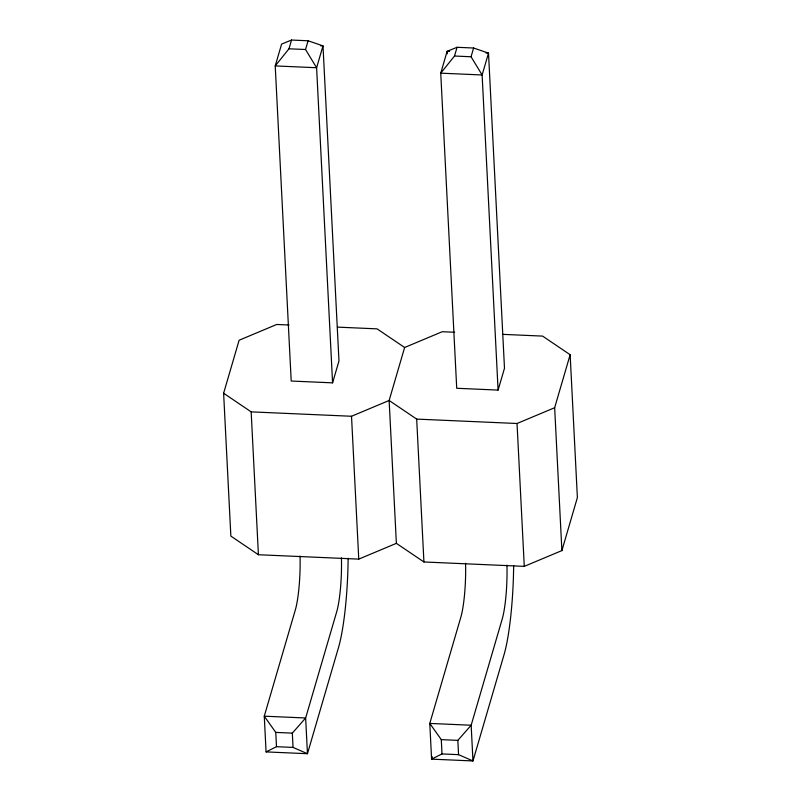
<?xml version="1.0" encoding="UTF-8"?>
<svg xmlns="http://www.w3.org/2000/svg" width="801" height="801" viewBox="0 0 801 801"><rect width="100%" height="100%" fill="white"/><g stroke="black" fill="none" stroke-linecap="round" stroke-linejoin="round"><path stroke-width="1.2" d="M320.56 45.777L322.993 45.887L316.605 67.735L275.224 65.922L288.991 48.791L291.544 40.05L308.105 40.771L322.993 45.887L338.973 360.991L332.575 382.848L291.204 381.036L275.224 65.922L281.612 44.075L291.544 40.05M332.575 382.848L316.605 67.735L305.541 49.512L308.105 40.771M502.948 334.367L542.587 336.1L570.142 354.733L577.381 497.601L561.891 550.587L524.275 566.367L423.929 561.972L396.375 543.348L358.758 559.118L258.413 554.733L230.858 536.099L223.619 393.231L239.109 340.245L276.725 324.465L289.111 325.016M486.077 53.016L488.51 53.126L482.122 74.974L440.74 73.161L454.507 56.03L457.061 47.289L473.621 48.02L488.51 53.126L504.49 368.24L498.092 390.087L456.72 388.275L440.74 73.161L447.128 51.314L457.061 47.289M498.092 390.087L482.122 74.974L471.058 56.761L473.621 48.02M454.628 332.255L442.242 331.714L404.625 347.494L389.136 400.48L396.375 543.348M432.29 756.755L431.589 759.138L472.97 760.95L504.019 654.777A83.815 12.776 -87.5 0 0 513.651 565.506M561.891 550.587L554.652 407.719L570.142 354.733M348.135 558.257A83.815 12.776 -87.5 0 1 338.503 647.538L307.454 753.711L293.046 747.413L292.325 733.125L305.642 717.986L336.69 611.824A41.912 6.388 -87.5 0 0 341.416 557.856M458.562 754.662L442.012 753.931L431.589 759.138L429.787 723.423L471.158 725.235L472.97 760.95L458.562 754.662L457.842 740.374L471.158 725.235L502.207 619.063A41.912 6.388 -87.5 0 0 506.933 565.095M300.035 556.044A41.912 6.388 -87.5 0 1 295.309 610.012L264.27 716.184L266.072 751.899L276.495 746.692L293.046 747.413M223.619 393.231L251.164 411.864L351.519 416.26L389.136 400.48L416.68 419.103L517.035 423.499L554.652 407.719M449.561 51.424L447.128 51.314L447.258 53.807M288.991 48.791L305.541 49.512M454.507 56.03L471.058 56.761M337.431 327.128L377.071 328.861L404.625 347.494M266.072 751.899L307.454 753.711L305.642 717.986L264.27 716.184L275.774 732.404L292.325 733.125M465.551 563.283A41.912 6.388 -87.5 0 1 460.825 617.251L429.787 723.423L441.291 739.643L457.842 740.374M517.035 423.499L524.275 566.367M441.291 739.643L442.012 753.931M416.68 419.103L423.929 561.972M351.519 416.26L358.758 559.118M275.774 732.404L276.495 746.692M251.164 411.864L258.413 554.733"/></g></svg>
